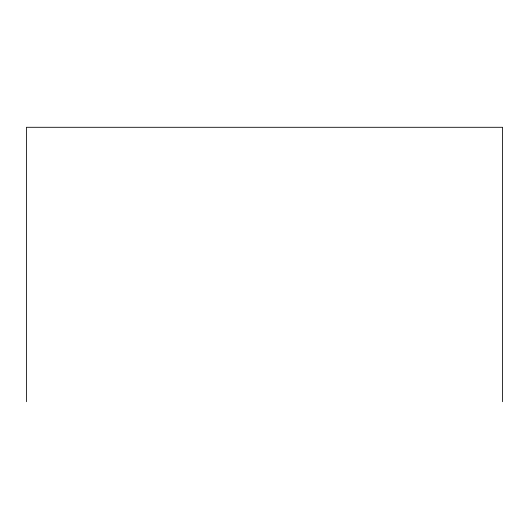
<?xml version="1.0" encoding="UTF-8"?>
<svg xmlns="http://www.w3.org/2000/svg" width="529" height="529" viewBox="0 0 529 529"><rect width="100%" height="100%" fill="white"/><g stroke="black" fill="none" stroke-linecap="round" stroke-linejoin="round"><path stroke-width="0.79" d="M502.55 401.709L502.55 127.291L26.45 127.291L26.45 401.709"/></g></svg>
